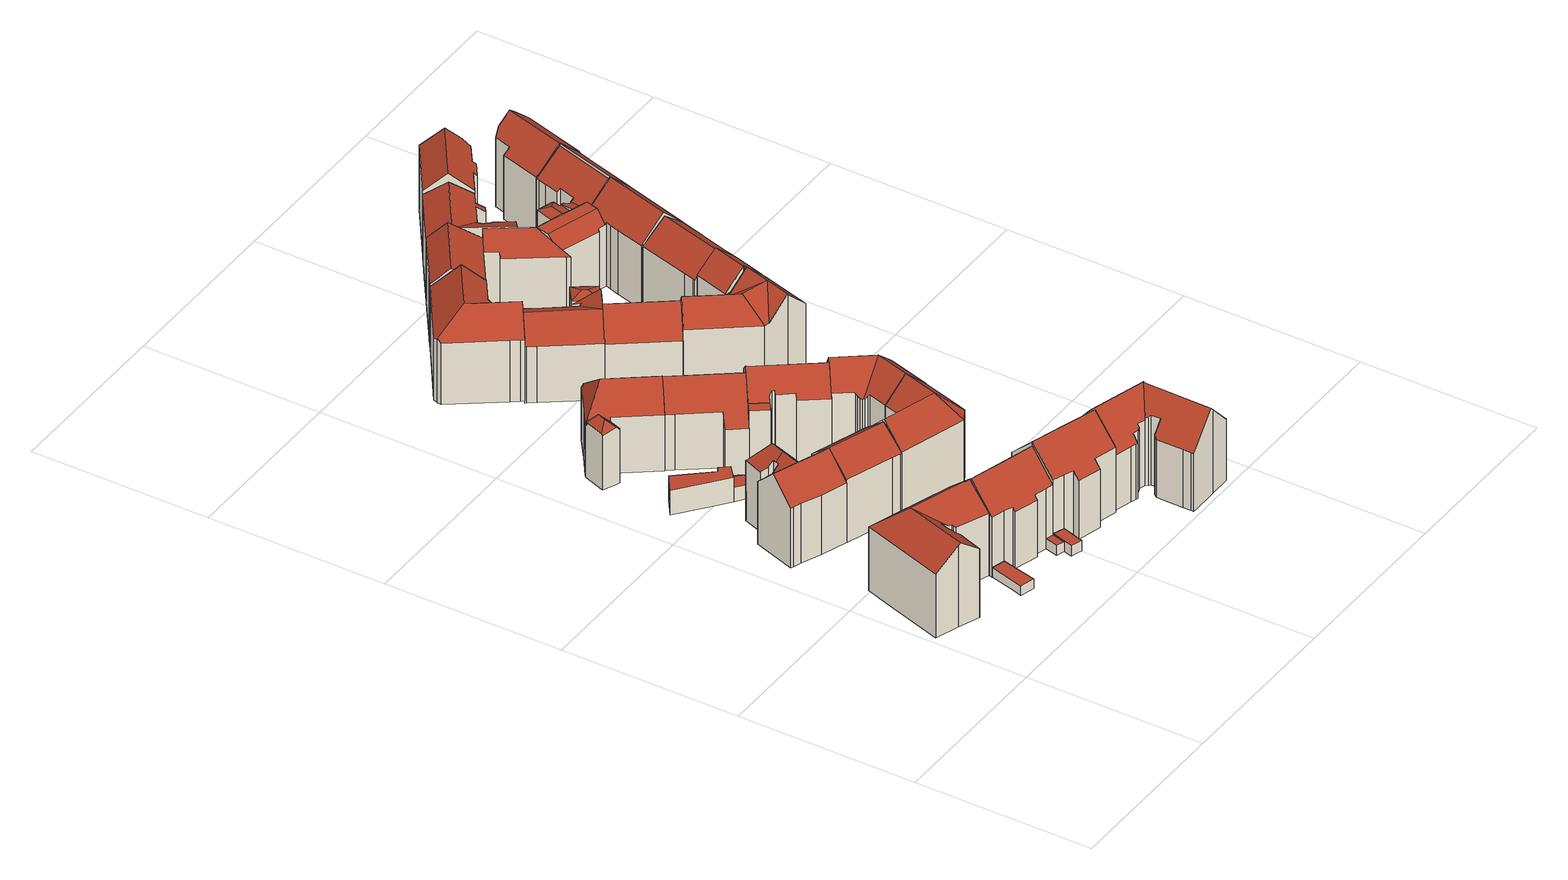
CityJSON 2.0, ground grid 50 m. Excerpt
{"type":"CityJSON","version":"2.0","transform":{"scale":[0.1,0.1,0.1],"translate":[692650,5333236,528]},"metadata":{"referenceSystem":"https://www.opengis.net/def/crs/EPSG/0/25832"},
"CityObjects":{
"building1":{"type":"Building","attributes":{"Gemeindeschluessel":"09162000","HoeheDach":"554.660","HoeheGrund":"529.941","Methode":"2000","NiedrigsteTraufeDesGebaeudes":"548.384","Geometrietyp2DReferenz":"3000","function":"31001_9998","roofType":"3100","measuredHeight":24.72,"storeysAboveGround":5},"geometry":[{"type":"MultiSurface","lod":"2","boundaries":[[[0,1,2,3]],[[4,5,6,7,8,9,10,11]],[[12,13,14,15]],[[1,0,16,17,18]],[[19,9,1,18,20]],[[21,22,23,24]],[[22,21,25,26]],[[27,28,13,12]],[[29,20,18,17]],[[7,6,30,31]],[[31,32,33,8,7]],[[29,15,14,19,20]],[[30,6,5,34]],[[31,30,34,35,36,23,22,26,37,27,12,15,29,17,16,0,3,32]],[[23,36,11,10,24]],[[33,2,1,9,8]],[[33,32,3,2]],[[19,14,13,28,38,25,21,24,10,9]],[[26,25,38,37]],[[34,5,4,35]],[[4,11,36,35]],[[37,38,28,27]]],"semantics":{"surfaces":[{"type":"WallSurface"},{"type":"RoofSurface"},{"type":"GroundSurface"}],"values":[0,1,0,0,1,0,0,0,0,0,0,0,0,2,0,1,0,1,0,0,0,0]}}]},
"building2":{"type":"Building","attributes":{"Gemeindeschluessel":"09162000","HoeheDach":"532.904","HoeheGrund":"530.140","Methode":"1000","NiedrigsteTraufeDesGebaeudes":"532.904","Geometrietyp2DReferenz":"3000","function":"51009_1610","roofType":"1000","measuredHeight":2.76},"geometry":[{"type":"MultiSurface","lod":"2","boundaries":[[[39,40,41,42]],[[43,44,41,40,45,46]],[[47,48,44,43,46,49]],[[48,47,49,50,39,42]],[[46,45,40,39,50,49]],[[42,41,44,48]]],"semantics":{"surfaces":[{"type":"WallSurface"},{"type":"RoofSurface"},{"type":"GroundSurface"}],"values":[0,1,0,2,0,0]}}]},
"building3":{"type":"Building","attributes":{"Gemeindeschluessel":"09162000","HoeheDach":"554.139","HoeheGrund":"529.846","Methode":"2000","NiedrigsteTraufeDesGebaeudes":"547.349","Geometrietyp2DReferenz":"3000","function":"31001_1000","roofType":"3100","measuredHeight":24.29,"storeysAboveGround":5},"geometry":[{"type":"MultiSurface","lod":"2","boundaries":[[[51,52,53,54,55,56,57]],[[55,54,58,59]],[[60,61,62,63,64]],[[65,66,67,68]],[[69,70,71,72]],[[71,70,73,58,74,75,76]],[[77,78,79,80]],[[59,58,73,64,63]],[[80,79,81,82,83,84,85]],[[86,87,52,51]],[[54,53,74,58]],[[78,88,89,81,79]],[[69,60,64,73,70]],[[61,68,67,62]],[[88,57,56,89]],[[65,90,83,82,66]],[[78,77,91,92,90,65,68,61,60,69,72,93,86,51,57,88]],[[86,93,76,75,87]],[[92,84,83,90]],[[77,80,85,91]],[[74,53,52,87,75]],[[56,55,59,63,62,67,66,82,81,89]],[[72,71,76,93]],[[91,85,84,92]]],"semantics":{"surfaces":[{"type":"WallSurface"},{"type":"RoofSurface"},{"type":"GroundSurface"}],"values":[0,1,0,0,0,1,0,1,1,0,1,0,0,0,0,0,2,0,0,0,1,1,0,0]}}]},
"building4":{"type":"Building","attributes":{"Gemeindeschluessel":"09162000","HoeheDach":"536.733","HoeheGrund":"529.410","Methode":"1000","NiedrigsteTraufeDesGebaeudes":"536.733","Geometrietyp2DReferenz":"3000","function":"31001_1000","roofType":"1000","measuredHeight":7.32,"storeysAboveGround":2},"geometry":[{"type":"MultiSurface","lod":"2","boundaries":[[[94,95,96,97,98,99]],[[100,101,102,103,104,105]],[[101,100,106,107,108,109,98,97,96,110,102]],[[111,112,99,98,109,108]],[[107,106,100,105,113,114,111,108]],[[114,113,105,104,103,115,95,94,99,112,111]],[[96,95,115,110]],[[110,115,103,102]]],"semantics":{"surfaces":[{"type":"WallSurface"},{"type":"GroundSurface"},{"type":"RoofSurface"}],"values":[0,0,1,0,0,2,0,0]}}]},
"building5":{"type":"Building","attributes":{"Gemeindeschluessel":"09162000","HoeheDach":"555.320","HoeheGrund":"529.897","Methode":"2000","NiedrigsteTraufeDesGebaeudes":"546.799","Geometrietyp2DReferenz":"3000","function":"31001_9998","roofType":"3100","measuredHeight":25.42,"storeysAboveGround":6},"geometry":[{"type":"MultiSurface","lod":"2","boundaries":[[[116,117,118,119]],[[120,121,119,118]],[[122,123,124,125]],[[121,126,127,124,123,128,129,130,131,132,116,119]],[[133,127,126,134]],[[117,116,132,135]],[[121,120,134,126]],[[125,124,127,133]],[[136,131,130,30]],[[122,125,133,134,120,118,117,135,136,30,31,32,137,138]],[[32,139,140,137]],[[135,132,131,136]],[[137,140,141,138]],[[122,138,141,123]],[[123,141,140,139,128]],[[32,31,129,128,139]],[[30,130,129,31]]],"semantics":{"surfaces":[{"type":"WallSurface"},{"type":"RoofSurface"},{"type":"GroundSurface"}],"values":[0,0,0,1,0,0,0,0,0,2,0,0,0,0,1,0,0]}}]},
"building6":{"type":"Building","attributes":{"Gemeindeschluessel":"09162000","HoeheDach":"533.130","HoeheGrund":"530.220","Methode":"3100","NiedrigsteTraufeDesGebaeudes":"533.130","Geometrietyp2DReferenz":"3000","function":"31001_2000","roofType":"1000","measuredHeight":2.91},"geometry":[{"type":"MultiSurface","lod":"2","boundaries":[[[142,143,144,145]],[[146,147,148,149]],[[142,147,146,150,143]],[[144,151,149,148,145]],[[150,146,149,151]],[[147,142,145,148]],[[143,150,151,144]]],"semantics":{"surfaces":[{"type":"WallSurface"},{"type":"RoofSurface"},{"type":"GroundSurface"}],"values":[0,0,1,2,0,0,0]}}]},
"building7":{"type":"Building","attributes":{"Gemeindeschluessel":"09162000","HoeheDach":"554.002","HoeheGrund":"529.690","Methode":"1000","NiedrigsteTraufeDesGebaeudes":"548.406","Geometrietyp2DReferenz":"3000","function":"31001_1000","roofType":"3100","measuredHeight":24.31,"storeysAboveGround":5},"geometry":[{"type":"MultiSurface","lod":"2","boundaries":[[[152,153,154,155]],[[156,154,153,157,158,159,160]],[[161,162,163,164]],[[165,158,157,166]],[[167,168,163,162,156,160,169,170]],[[166,157,153,152]],[[170,169,160,159,171,172,173,174]],[[171,159,158,165]],[[164,163,168,175]],[[162,161,176,155,154,156]],[[177,175,168,167,170,174]],[[155,176,161,164,175,177,174,173,172,171,165,166,152]]],"semantics":{"surfaces":[{"type":"WallSurface"},{"type":"RoofSurface"},{"type":"GroundSurface"}],"values":[0,1,0,0,1,0,0,0,0,0,0,2]}}]},
"building8":{"type":"Building","attributes":{"Gemeindeschluessel":"09162000","HoeheDach":"533.398","HoeheGrund":"530.310","Methode":"1000","NiedrigsteTraufeDesGebaeudes":"533.398","Geometrietyp2DReferenz":"3000","function":"31001_2000","roofType":"1000","measuredHeight":3.09},"geometry":[{"type":"MultiSurface","lod":"2","boundaries":[[[178,179,180,181,182,183,184]],[[179,178,185,186,187,180]],[[184,188,185,178]],[[182,189,190,183]],[[183,190,188,184]],[[187,191,189,182,181,180]],[[186,185,188,190,189,191,187]]],"semantics":{"surfaces":[{"type":"GroundSurface"},{"type":"WallSurface"},{"type":"RoofSurface"}],"values":[0,1,1,1,1,1,2]}}]},
"building9":{"type":"Building","attributes":{"Gemeindeschluessel":"09162000","HoeheDach":"533.651","HoeheGrund":"529.520","Methode":"1000","NiedrigsteTraufeDesGebaeudes":"533.651","Geometrietyp2DReferenz":"3000","function":"31001_2000","roofType":"1000","measuredHeight":4.13},"geometry":[{"type":"MultiSurface","lod":"2","boundaries":[[[192,193,194,195,196,197]],[[198,199,197,196,200,201]],[[202,203,204,205,198,201]],[[203,206,194,193,207,204]],[[206,203,202,201,200,196,195,194]],[[205,204,207,193,192,197,199,198]]],"semantics":{"surfaces":[{"type":"WallSurface"},{"type":"GroundSurface"},{"type":"RoofSurface"}],"values":[0,0,0,0,1,2]}}]},
"building10":{"type":"Building","attributes":{"Gemeindeschluessel":"09162000","HoeheDach":"533.553","HoeheGrund":"529.680","Methode":"1000","NiedrigsteTraufeDesGebaeudes":"533.553","Geometrietyp2DReferenz":"3000","function":"31001_2000","roofType":"1000","measuredHeight":3.87},"geometry":[{"type":"MultiSurface","lod":"2","boundaries":[[[208,209,210,211]],[[211,210,212,213]],[[214,215,216,217]],[[218,215,214,219,220,221]],[[217,208,211,213,222,220,219,214]],[[209,216,215,218,221,223,212,210]],[[212,223,221,220,222,213]],[[217,216,209,208]]],"semantics":{"surfaces":[{"type":"WallSurface"},{"type":"GroundSurface"},{"type":"RoofSurface"}],"values":[0,0,0,0,1,2,0,0]}}]},
"building11":{"type":"Building","attributes":{"Gemeindeschluessel":"09162000","HoeheDach":"535.786","HoeheGrund":"529.760","Methode":"1000","NiedrigsteTraufeDesGebaeudes":"535.786","Geometrietyp2DReferenz":"3000","function":"31001_2000","roofType":"1000","measuredHeight":6.03},"geometry":[{"type":"MultiSurface","lod":"2","boundaries":[[[224,225,226,227]],[[228,227,226,229,230,231,232]],[[233,234,232,231]],[[234,235,228,232]],[[234,233,236,237,225,224,235]],[[235,224,227,228]],[[236,233,231,230]],[[225,237,229,226]],[[237,236,230,229]]],"semantics":{"surfaces":[{"type":"WallSurface"},{"type":"GroundSurface"},{"type":"RoofSurface"}],"values":[0,1,0,0,2,0,0,0,0]}}]},
"building12":{"type":"Building","attributes":{"Gemeindeschluessel":"09162000","HoeheDach":"552.070","HoeheGrund":"528.950","Methode":"2000","NiedrigsteTraufeDesGebaeudes":"544.455","Geometrietyp2DReferenz":"3000","function":"31001_9998","roofType":"3200","measuredHeight":23.12,"storeysAboveGround":4},"geometry":[{"type":"MultiSurface","lod":"2","boundaries":[[[238,239,240,241,242,243]],[[244,245,242,241]],[[246,247,248,249]],[[250,243,242,245,251,252,253]],[[254,255,256,257]],[[258,246,249,259,260,261,262,263,264,265,266,267,268,269,244,241,240,239]],[[263,262,261,270,271,272,273,264]],[[254,257,274,248,247,275,250,253,276]],[[276,277,255,254]],[[272,278,279,273]],[[246,258,239,238,275,247]],[[249,248,274,259]],[[261,260,259,274,257,256,270]],[[268,252,251,269]],[[275,238,243,250]],[[269,251,245,244]],[[278,255,277,279]],[[273,279,277,276,253,252,268,267,266,265,264]],[[272,271,270,256,255,278]]],"semantics":{"surfaces":[{"type":"WallSurface"},{"type":"RoofSurface"},{"type":"GroundSurface"}],"values":[0,0,0,1,0,2,0,1,0,1,0,0,0,0,1,0,1,0,1]}}]},
"building13":{"type":"Building","attributes":{"Gemeindeschluessel":"09162000","HoeheDach":"556.498","HoeheGrund":"530.010","Methode":"2000","NiedrigsteTraufeDesGebaeudes":"547.301","Geometrietyp2DReferenz":"3000","function":"31001_1000","roofType":"3100","measuredHeight":26.49,"storeysAboveGround":6},"geometry":[{"type":"MultiSurface","lod":"2","boundaries":[[[280,281,282,283,284,285,286,287]],[[288,289,290,291]],[[292,293,294,288,291,295,296,297,298,299,300,301,302,303,304,305,306]],[[307,308,297,296,295,309]],[[310,287,286,303,302]],[[291,290,309,295]],[[303,286,285,304]],[[284,283,306,305,304,285]],[[298,311,312,299]],[[297,308,311,298]],[[299,312,313,300]],[[301,314,310,302]],[[292,282,281,293]],[[289,288,294,293,281,280]],[[313,312,311,308,307,309,290,289,280,287,310,314]],[[300,313,314,301]],[[292,306,283,282]]],"semantics":{"surfaces":[{"type":"RoofSurface"},{"type":"WallSurface"},{"type":"GroundSurface"}],"values":[0,1,2,1,1,1,1,1,1,1,1,1,1,1,0,1,1]}}]},
"building14":{"type":"Building","attributes":{"Gemeindeschluessel":"09162000","HoeheDach":"552.010","HoeheGrund":"529.140","Methode":"2000","NiedrigsteTraufeDesGebaeudes":"542.703","Geometrietyp2DReferenz":"3000","function":"31001_1000","roofType":"3100","measuredHeight":22.87,"storeysAboveGround":4},"geometry":[{"type":"MultiSurface","lod":"2","boundaries":[[[315,316,317,318,319,320]],[[321,322,323,324]],[[325,326,315,320]],[[327,328,329,330,331,332]],[[333,317,316,315,326,334,335,336,328,327]],[[337,338,339,340,336,335]],[[324,323,340,339]],[[341,333,327,332]],[[318,317,333,341]],[[336,340,323,322,329,328]],[[339,338,337,342,325,320,319,318,341,332,331,330,321,324]],[[330,329,322,321]],[[325,342,337,335,334,326]]],"semantics":{"surfaces":[{"type":"WallSurface"},{"type":"RoofSurface"},{"type":"GroundSurface"}],"values":[0,0,0,0,1,0,0,0,0,1,2,0,0]}}]},
"building15":{"type":"Building","attributes":{"Gemeindeschluessel":"09162000","HoeheDach":"554.929","HoeheGrund":"529.730","Methode":"1000","NiedrigsteTraufeDesGebaeudes":"548.116","Geometrietyp2DReferenz":"3000","function":"31001_1000","roofType":"3100","measuredHeight":25.2,"storeysAboveGround":5},"geometry":[{"type":"MultiSurface","lod":"2","boundaries":[[[343,344,345,155,346,161]],[[347,348,349,350]],[[345,351,352,152,353,155]],[[354,355,356,357,358,359]],[[360,361,355,354,362,363,364,365,352,351,345,344]],[[366,367,368,365,364,363]],[[349,348,361]],[[369,370,371,372,373,374]],[[361,375,376,356,355]],[[348,374,373,372,376,375,361]],[[362,354,359,377,366,363]],[[152,352,365,368]],[[369,374,348,347]],[[378,350,349,379,343,161]],[[379,349,361,360,344,343]],[[370,369,347,350,378,161,346,155,353,152,368,367,366,377,359,358,357,380,371]],[[376,372,371,380,357,356]]],"semantics":{"surfaces":[{"type":"WallSurface"},{"type":"RoofSurface"},{"type":"GroundSurface"}],"values":[0,0,0,0,1,0,1,0,1,1,0,0,0,0,1,2,0]}}]},
"building16":{"type":"Building","attributes":{"Gemeindeschluessel":"09162000","HoeheDach":"554.030","HoeheGrund":"529.520","Methode":"2000","NiedrigsteTraufeDesGebaeudes":"548.030","Geometrietyp2DReferenz":"3000","function":"31001_9998","roofType":"3100","measuredHeight":24.51,"storeysAboveGround":5},"geometry":[{"type":"MultiSurface","lod":"2","boundaries":[[[381,382,383,384]],[[385,386,387,388]],[[389,390,391,392,393,394,395]],[[381,396,397,398,399,382]],[[389,395,400,401]],[[393,392,387,386,402,403,404,383,382,399,405,406,407]],[[408,409,398,397]],[[394,393,407,410]],[[388,387,392,391]],[[395,394,410,400]],[[399,398,409,411,405]],[[396,381,384,412,413,414,385,388,391,390,389,401,415,416,417,418,408,397]],[[406,405,411,418,417,416]],[[418,411,409,408]],[[413,403,402,414]],[[412,404,403,413]],[[384,383,404,412]],[[400,410,407,406,416,415,401]],[[414,402,386,385]]],"semantics":{"surfaces":[{"type":"WallSurface"},{"type":"RoofSurface"},{"type":"GroundSurface"}],"values":[0,0,0,0,0,1,0,0,0,1,1,2,0,0,0,0,0,0,0]}}]},
"building17":{"type":"Building","attributes":{"Gemeindeschluessel":"09162000","HoeheDach":"554.930","HoeheGrund":"529.690","Methode":"2000","NiedrigsteTraufeDesGebaeudes":"547.361","Geometrietyp2DReferenz":"3000","function":"31001_9998","roofType":"3100","measuredHeight":25.24,"storeysAboveGround":5},"geometry":[{"type":"MultiSurface","lod":"2","boundaries":[[[419,420,421,422]],[[423,424,425,426,427,428,429,430,431,432]],[[432,431,433,434,435,436]],[[434,433,437,438]],[[439,423,432,436]],[[440,441,442,443,420,419]],[[430,437,433,431]],[[425,424,423,439,444,445]],[[446,426,425,445]],[[447,427,426,446]],[[357,356,442,441]],[[380,371,448,376,356,357]],[[438,437,448,371]],[[448,437,430,376]],[[376,430,429,428,421,420,443,442,356]],[[371,380,357,441,440,419,422,449,447,446,445,444,439,436,435,434,438]],[[449,422,421,428,427,447]]],"semantics":{"surfaces":[{"type":"WallSurface"},{"type":"RoofSurface"},{"type":"GroundSurface"}],"values":[0,1,0,0,0,0,1,0,0,0,0,0,0,1,1,2,0]}}]},
"building18":{"type":"Building","attributes":{"Gemeindeschluessel":"09162000","HoeheDach":"553.994","HoeheGrund":"529.410","Methode":"1000","NiedrigsteTraufeDesGebaeudes":"547.695","Geometrietyp2DReferenz":"3000","function":"31001_9998","roofType":"3100","measuredHeight":24.58,"storeysAboveGround":5},"geometry":[{"type":"MultiSurface","lod":"2","boundaries":[[[450,451,452,453,454,455]],[[456,457,458,459,460,461,462,463,464,465]],[[466,467,468,469]],[[470,471,472,473,474,475]],[[469,468,453,452]],[[463,476,475,474,477,478,479,464]],[[480,481,482,483]],[[483,482,484,485]],[[486,479,478,487]],[[488,489,485,484,461,460]],[[490,491,467,466]],[[492,481,480,493,450,455]],[[462,461,484,482,481,492,455,463]],[[471,470,491,490]],[[494,495,457,456,465,496]],[[488,460,459,497]],[[490,466,469,452,451,450,493,480,483,485,489,488,497,498,495,494,496,499,486,487,500,473,472,471]],[[498,458,457,495]],[[478,477,474,473,500,487]],[[465,464,479,486,499,496]],[[497,459,458,498]],[[455,454,453,468,467,491,470,475,476,463]]],"semantics":{"surfaces":[{"type":"WallSurface"},{"type":"RoofSurface"},{"type":"GroundSurface"}],"values":[0,1,0,0,0,1,0,0,0,0,0,0,1,0,0,0,2,0,0,0,0,1]}}]},
"building19":{"type":"Building","attributes":{"Gemeindeschluessel":"09162000","HoeheDach":"555.861","HoeheGrund":"530.140","Methode":"2000","NiedrigsteTraufeDesGebaeudes":"546.440","Geometrietyp2DReferenz":"3000","function":"31001_9998","roofType":"3100","measuredHeight":25.72,"storeysAboveGround":5},"geometry":[{"type":"MultiSurface","lod":"2","boundaries":[[[501,502,503,504,505]],[[506,507,508,509,510,511,512,513,514]],[[515,516,517,518]],[[519,507,506,520]],[[521,522,505,504]],[[523,509,508,524]],[[525,526,527,528]],[[529,530,516,515]],[[531,532,533,534,528,527]],[[535,536,537,538]],[[516,530,502,501,505,522,539,540,541,542,512,543,544,545,546,517]],[[547,548,520,506,514,549,550,551]],[[511,510,543,512]],[[533,532,536,535]],[[552,540,539,553]],[[538,537,554,541,555]],[[524,508,507,519]],[[556,557,526,525]],[[503,502,530,529]],[[543,510,558,559,544]],[[517,546,545,560,561,518]],[[562,558,510,563]],[[563,510,509,523]],[[564,559,558,562]],[[553,539,522,521]],[[523,524,519,520,548,547,551,565,556,525,528,534,533,535,538,555,552,553,521,504,503,529,515,518,561,560,566,564,562,563]],[[554,513,512,542,541]],[[545,544,559,564,566,560]],[[551,550,567,565]],[[555,541,540,552]],[[565,567,557,556]],[[549,514,513,554,537,536,532,531,527,526,557,567,550]]],"semantics":{"surfaces":[{"type":"WallSurface"},{"type":"RoofSurface"},{"type":"GroundSurface"}],"values":[0,1,0,0,0,0,0,0,0,0,1,0,0,0,0,0,0,0,0,1,0,0,0,0,0,2,0,0,0,0,0,1]}}]},
"building20":{"type":"Building","attributes":{"Gemeindeschluessel":"09162000","HoeheDach":"549.894","HoeheGrund":"528.830","Methode":"2000","NiedrigsteTraufeDesGebaeudes":"545.537","Geometrietyp2DReferenz":"3000","function":"31001_1000","roofType":"3100","measuredHeight":21.06,"storeysAboveGround":4},"geometry":[{"type":"MultiSurface","lod":"2","boundaries":[[[568,569,570,571,572,573]],[[574,568,573,575,576,577]],[[578,579,580,581,582,583]],[[584,585,586,587]],[[588,589,590]],[[586,585,591,592]],[[593,594,595,596]],[[571,597,588,590,579,578,572]],[[570,598,599,587,586,592,600,597,571]],[[601,602,583,582]],[[603,604,605,606]],[[588,597,600]],[[606,605,607,608]],[[587,599,598,570,569,568,574,577,603,606,608,609,610,593,596,611,601,582,581,580,612,613,614,615,584]],[[580,579,590,612]],[[588,600,592,591,616,617,589]],[[577,576,604,603]],[[610,618,594,593]],[[591,585,619,620,616]],[[616,620,617]],[[604,576,575,573,572,621,622,607,605]],[[623,602,601,611,596,595]],[[614,620,619,615]],[[590,589,617,620,614,613,612]],[[621,572,578,583,602,623,595,594,618,622]],[[615,619,585,584]],[[607,622,618,610,609,608]]],"semantics":{"surfaces":[{"type":"WallSurface"},{"type":"RoofSurface"},{"type":"GroundSurface"}],"values":[0,0,0,0,0,1,0,1,0,0,0,0,0,2,0,1,0,0,1,1,1,0,0,0,1,0,0]}}]},
"building21":{"type":"Building","attributes":{"Gemeindeschluessel":"09162000","HoeheDach":"551.941","HoeheGrund":"529.400","Methode":"2000","NiedrigsteTraufeDesGebaeudes":"545.111","Geometrietyp2DReferenz":"3000","function":"31001_1000","roofType":"3100","measuredHeight":22.54,"storeysAboveGround":4},"geometry":[{"type":"MultiSurface","lod":"2","boundaries":[[[624,625,626,627,628,629]],[[630,631,632,633]],[[633,632,627,626]],[[629,628,634,635]],[[624,629,635,636]],[[637,638,639,640]],[[641,642,631,630]],[[626,625,624,636,643,644,637,640,645,641,630,633]],[[628,627,632,631,642,646,639,638,647,634]],[[644,647,638,637]],[[640,639,646,645]],[[645,646,642,641]],[[635,634,647,644,643,636]]],"semantics":{"surfaces":[{"type":"WallSurface"},{"type":"RoofSurface"},{"type":"GroundSurface"}],"values":[0,0,0,1,0,0,0,2,1,0,0,0,0]}}]},
"building22":{"type":"Building","attributes":{"Gemeindeschluessel":"09162000","HoeheDach":"533.349","HoeheGrund":"529.390","Methode":"1000","NiedrigsteTraufeDesGebaeudes":"532.319","Geometrietyp2DReferenz":"3000","function":"31001_2000","roofType":"2100","measuredHeight":3.96},"geometry":[{"type":"MultiSurface","lod":"2","boundaries":[[[648,649,650,651,652,653,654,655]],[[656,657,655,654,653,658]],[[648,655,657,659,660,649]],[[661,658,653,652,651,662]],[[650,649,660,663,662,651]],[[663,660,659,657,656,658,661,662]]],"semantics":{"surfaces":[{"type":"GroundSurface"},{"type":"WallSurface"},{"type":"RoofSurface"}],"values":[0,1,1,1,1,2]}}]},
"building23":{"type":"Building","attributes":{"Gemeindeschluessel":"09162000","HoeheDach":"554.370","HoeheGrund":"529.410","Methode":"2000","NiedrigsteTraufeDesGebaeudes":"548.540","Geometrietyp2DReferenz":"3000","function":"31001_1000","roofType":"3100","measuredHeight":24.96,"storeysAboveGround":5},"geometry":[{"type":"MultiSurface","lod":"2","boundaries":[[[664,665,666]],[[667,668,669,670]],[[671,672,673,664,666,674,675]],[[675,674,676,624]],[[677,678,672,671,675,624,679,626,680,681,682,683,684,685]],[[626,669,668,680]],[[682,686,687,683]],[[688,689,690,685,684,683,687]],[[673,691,692,690,689,693,665,664]],[[694,695,688,687,686,696]],[[678,691,673,672]],[[674,667,670,676]],[[697,665,694,696,668,667]],[[695,693,689,688]],[[694,693,695]],[[678,677,685,690,692,691]],[[666,665,697,667,674]],[[676,670,669,626,679,624]],[[668,696,686,682,681,680]],[[665,693,694]]],"semantics":{"surfaces":[{"type":"RoofSurface"},{"type":"WallSurface"},{"type":"GroundSurface"}],"values":[0,0,1,1,2,1,1,1,0,0,1,0,0,1,1,1,0,1,1,0]}}]},
"building24":{"type":"Building","attributes":{"Gemeindeschluessel":"09162000","HoeheDach":"552.850","HoeheGrund":"529.450","Methode":"2000","NiedrigsteTraufeDesGebaeudes":"547.167","Geometrietyp2DReferenz":"3000","function":"31001_9998","roofType":"3100","measuredHeight":23.4,"storeysAboveGround":5},"geometry":[{"type":"MultiSurface","lod":"2","boundaries":[[[698,699,700]],[[701,702,703,704,705,706,707,708,709,710,711,712,713,714,715,716,717,718,719]],[[712,720,721,713]],[[714,722,723,715]],[[703,724,725,704]],[[709,726,727,710]],[[718,728,729,719]],[[730,731,723,722,721,720]],[[713,721,722,714]],[[707,732,733,708]],[[727,726,733,732,698,700,731,730]],[[734,725,724,735,736,729,728,699,698]],[[708,733,726,709]],[[700,699,728,718,717,716,715,723,731]],[[719,729,736,701]],[[706,705,734,698,732,707]],[[702,735,724,703]],[[701,736,735,702]],[[704,725,734,705]],[[711,710,727,730,720,712]]],"semantics":{"surfaces":[{"type":"WallSurface"},{"type":"GroundSurface"},{"type":"RoofSurface"}],"values":[0,1,0,0,0,0,0,2,0,0,2,2,0,0,0,0,0,0,0,0]}}]},
"building25":{"type":"Building","attributes":{"Gemeindeschluessel":"09162000","HoeheDach":"531.470","HoeheGrund":"529.580","Methode":"1000","NiedrigsteTraufeDesGebaeudes":"531.470","Geometrietyp2DReferenz":"3000","function":"31001_2000","roofType":"1000","measuredHeight":1.89},"geometry":[{"type":"MultiSurface","lod":"2","boundaries":[[[737,738,739,740]],[[741,742,743,744]],[[741,745,738,737,742]],[[742,737,740,743]],[[743,740,739,746,744]],[[738,745,746,739]],[[745,741,744,746]]],"semantics":{"surfaces":[{"type":"WallSurface"},{"type":"RoofSurface"},{"type":"GroundSurface"}],"values":[0,0,1,0,2,0,0]}}]},
"building26":{"type":"Building","attributes":{"Gemeindeschluessel":"09162000","HoeheDach":"554.000","HoeheGrund":"529.350","Methode":"2000","NiedrigsteTraufeDesGebaeudes":"548.713","Geometrietyp2DReferenz":"3000","function":"31001_1000","roofType":"3100","measuredHeight":24.65,"storeysAboveGround":4},"geometry":[{"type":"MultiSurface","lod":"2","boundaries":[[[747,748,749,750,751,752]],[[753,750,749,754]],[[755,756,748,747]],[[748,756,757,758,754,749]],[[684,685,755,747,752,683]],[[757,756,755,685]],[[685,684,683,759,753,754,758,757]],[[759,751,750,753]],[[683,752,751,759]]],"semantics":{"surfaces":[{"type":"RoofSurface"},{"type":"WallSurface"},{"type":"GroundSurface"}],"values":[0,1,0,1,1,1,2,1,1]}}]},
"building27":{"type":"Building","attributes":{"Gemeindeschluessel":"09162000","HoeheDach":"551.250","HoeheGrund":"529.620","Methode":"2000","NiedrigsteTraufeDesGebaeudes":"546.215","Geometrietyp2DReferenz":"3000","function":"31001_9998","roofType":"3100","measuredHeight":21.63,"storeysAboveGround":5},"geometry":[{"type":"MultiSurface","lod":"2","boundaries":[[[760,761,762,763,764,765,766,767,768,769,770,771,772,773,774,775,776,777,778,779,780,781,782,783,784,785,786,787]],[[788,789,790,791,792,793,794,795]],[[773,796,797,774]],[[784,792,791,785]],[[771,798,799,772]],[[768,800,801,769]],[[774,797,802,775]],[[765,803,804,766]],[[775,802,805,776]],[[780,779,778,777,806,807,808,788,795,781]],[[783,793,792,784]],[[769,801,809,770]],[[810,811,764,763,762,812]],[[795,794,793,783,782,781]],[[760,813,814,761]],[[768,767,766,804,815,800]],[[772,799,796,773]],[[807,806,805,802,797,796,799,798,809,801,800,815,808]],[[776,805,806,777]],[[787,816,813,760]],[[764,811,803,765]],[[770,809,798,771]],[[790,816,787,786,785,791]],[[761,814,812,762]],[[808,815,804,803,811,810,812,814,813,816,790,789,788]]],"semantics":{"surfaces":[{"type":"GroundSurface"},{"type":"RoofSurface"},{"type":"WallSurface"}],"values":[0,1,2,2,2,2,2,2,2,2,2,2,2,2,2,2,2,1,2,2,2,2,2,2,1]}}]},
"building28":{"type":"Building","attributes":{"Gemeindeschluessel":"09162000","HoeheDach":"553.290","HoeheGrund":"529.243","Methode":"2000","NiedrigsteTraufeDesGebaeudes":"547.656","Geometrietyp2DReferenz":"3000","function":"31001_1000","roofType":"3100","measuredHeight":24.05,"storeysAboveGround":5},"geometry":[{"type":"MultiSurface","lod":"2","boundaries":[[[817,818,819,820,821]],[[818,822,823,824,825,819]],[[826,822,818,817]],[[827,828,829,830]],[[830,831,832,826,817,821,833,834,835,836,827]],[[836,837,828,827]],[[831,824,823,832]],[[838,839,820,819,825,829,828,837,840]],[[832,823,822,826]],[[830,829,825,824,831]],[[834,838,840,835]],[[835,840,837,836]],[[833,839,838,834]],[[821,820,839,833]]],"semantics":{"surfaces":[{"type":"WallSurface"},{"type":"RoofSurface"},{"type":"GroundSurface"}],"values":[0,1,0,0,2,0,0,1,0,0,0,0,0,0]}}]},
"building29":{"type":"Building","attributes":{"Gemeindeschluessel":"09162000","HoeheDach":"532.502","HoeheGrund":"529.320","Methode":"1000","NiedrigsteTraufeDesGebaeudes":"532.502","Geometrietyp2DReferenz":"3000","function":"31001_2000","roofType":"1000","measuredHeight":3.18},"geometry":[{"type":"MultiSurface","lod":"2","boundaries":[[[841,842,843,844,845,846]],[[847,842,841,848]],[[848,841,846,849]],[[849,850,851,852,847,848]],[[850,845,844,851]],[[849,846,845,850]],[[851,844,843,852]],[[852,843,842,847]]],"semantics":{"surfaces":[{"type":"RoofSurface"},{"type":"WallSurface"},{"type":"GroundSurface"}],"values":[0,1,1,2,1,1,1,1]}}]},
"building30":{"type":"Building","attributes":{"Gemeindeschluessel":"09162000","HoeheDach":"554.630","HoeheGrund":"529.094","Methode":"2000","NiedrigsteTraufeDesGebaeudes":"546.897","Geometrietyp2DReferenz":"3000","function":"31001_9998","roofType":"3100","measuredHeight":25.54,"storeysAboveGround":5},"geometry":[{"type":"MultiSurface","lod":"2","boundaries":[[[853,854,855]],[[856,857,858,859,860,861]],[[862,863,864,865]],[[866,867,863,862]],[[868,869,870,871,872,866,862,865,873,874,857,856,875,876,877,878]],[[875,856,861,879,880]],[[868,881,882,869]],[[874,883,858,857]],[[868,878,824,884,881]],[[855,854,885,886,887,882,881,884,879,861,860]],[[863,867,853,855,888,889,864]],[[870,887,886,871]],[[890,880,879,884,824]],[[873,865,864,889,891]],[[871,886,885,872]],[[888,859,858,883,891,889]],[[855,860,859,888]],[[873,891,883,874]],[[890,824,878,877,876]],[[866,872,885,854,853,867]],[[875,880,890,876]],[[869,882,887,870]]],"semantics":{"surfaces":[{"type":"WallSurface"},{"type":"GroundSurface"},{"type":"RoofSurface"}],"values":[0,0,0,0,1,0,0,0,0,2,2,0,2,0,0,2,0,0,0,0,0,0]}}]},
"building31":{"type":"Building","attributes":{"Gemeindeschluessel":"09162000","HoeheDach":"531.368","HoeheGrund":"529.110","Methode":"3100","NiedrigsteTraufeDesGebaeudes":"531.368","Geometrietyp2DReferenz":"3000","function":"31001_2000","roofType":"1000","measuredHeight":2.26},"geometry":[{"type":"MultiSurface","lod":"2","boundaries":[[[892,893,894,895]],[[893,892,896,897]],[[895,894,898,899]],[[892,895,899,896]],[[899,898,897,896]],[[894,893,897,898]]],"semantics":{"surfaces":[{"type":"RoofSurface"},{"type":"WallSurface"},{"type":"GroundSurface"}],"values":[0,1,1,1,2,1]}}]},
"building32":{"type":"Building","attributes":{"Gemeindeschluessel":"09162000","HoeheDach":"553.621","HoeheGrund":"529.480","Methode":"2000","NiedrigsteTraufeDesGebaeudes":"547.711","Geometrietyp2DReferenz":"3000","function":"31001_9998","roofType":"3100","measuredHeight":24.14,"storeysAboveGround":5},"geometry":[{"type":"MultiSurface","lod":"2","boundaries":[[[900,901,902,903,904]],[[905,906,907,908,909,910]],[[907,903,902,901,911,912,913,914,915,916,908]],[[917,915,914,918]],[[915,917,919,920,921,916]],[[904,903,907,906]],[[922,911,901,900]],[[923,924,922,900,904,906,905,910,920,919,917,918]],[[918,914,913,923]],[[912,911,922,924,923,913]],[[910,909,921,920]],[[908,916,921,909]]],"semantics":{"surfaces":[{"type":"WallSurface"},{"type":"RoofSurface"},{"type":"GroundSurface"}],"values":[0,0,1,0,0,0,0,2,0,0,0,1]}}]},
"building33":{"type":"Building","attributes":{"Gemeindeschluessel":"09162000","HoeheDach":"554.520","HoeheGrund":"528.900","Methode":"2000","NiedrigsteTraufeDesGebaeudes":"547.051","Geometrietyp2DReferenz":"3000","function":"31001_9998","roofType":"2100","measuredHeight":25.62,"storeysAboveGround":5},"geometry":[{"type":"MultiSurface","lod":"2","boundaries":[[[925,926,927,928,929,930]],[[925,930,931,932]],[[933,934,927,926]],[[935,936,937,938]],[[939,940,880,941,942,943]],[[944,945,946,947,948]],[[880,949,931,930,929,941]],[[950,951,952,953]],[[954,944,948,955]],[[956,957,958,959,960,961]],[[962,955,948,947]],[[938,937,963,964]],[[965,964,963,966,967]],[[968,969,951,950]],[[956,961,970,971]],[[972,959,958,973,974,975,976]],[[960,959,972,977]],[[942,941,929,928]],[[971,970,969,968]],[[946,966,963,937,936,947]],[[978,973,958,957]],[[943,942,928,927,934,952,951,969,970,961,960,977]],[[979,965,967,980,975,974]],[[981,980,967,966,946,945]],[[939,954,955,962,935,938,964,965,979,978,957,956,971,968,950,953,933,926,925,932,982,940]],[[962,947,936,935]],[[932,931,949,982]],[[981,976,975,980]],[[953,952,934,933]],[[979,974,973,978]],[[954,939,943,977,972,976,981,945,944]],[[982,949,880,940]]],"semantics":{"surfaces":[{"type":"WallSurface"},{"type":"RoofSurface"},{"type":"GroundSurface"}],"values":[0,0,0,0,0,1,1,0,0,0,0,0,0,0,0,1,0,0,0,1,0,1,0,1,2,0,0,0,0,0,0,0]}}]},
"building34":{"type":"Building","attributes":{"Gemeindeschluessel":"09162000","HoeheDach":"554.246","HoeheGrund":"528.750","Methode":"2000","NiedrigsteTraufeDesGebaeudes":"547.697","Geometrietyp2DReferenz":"3000","function":"31001_9998","roofType":"3100","measuredHeight":25.5,"storeysAboveGround":5},"geometry":[{"type":"MultiSurface","lod":"2","boundaries":[[[983,984,985,986,987,988]],[[989,990,991,992,993]],[[994,995,996,997]],[[998,999,995,994]],[[985,984,999,998]],[[1000,990,989,1001]],[[1002,991,990,1000]],[[1001,1003,1004,1005,987,986,985,998,994,997,1006,1002,1000]],[[1004,1003,1001,989,993,1007,1008,1005]],[[1005,1008,988,987]],[[1007,993,992,996,995,999,984,983,988,1008]],[[992,991,1002,1006,997,996]]],"semantics":{"surfaces":[{"type":"WallSurface"},{"type":"RoofSurface"},{"type":"GroundSurface"}],"values":[0,1,0,0,0,0,0,2,0,0,1,0]}}]}
},
"vertices":[
[83,498,19],[83,498,208],[156,475,208],[156,475,19],[192,326,211],[195,320,207],[288,286,204],[301,330,244],[308,354,267],[135,411,267],[182,333,215],[189,330,214],[165,290,19],[165,290,217],[134,216,223],[134,216,19],[64,439,19],[8,261,19],[8,261,208],[80,235,267],[73,238,261],[153,319,232],[153,319,19],[160,341,19],[160,341,232],[158,309,226],[158,309,19],[163,296,19],[163,296,219],[73,238,19],[288,286,19],[301,330,19],[327,419,19],[327,419,208],[195,320,19],[192,326,19],[189,330,19],[155,299,19],[155,299,226],
[285,275,21],[285,275,49],[322,265,49],[322,265,21],[260,177,49],[299,166,49],[266,202,49],[259,178,49],[260,177,21],[299,166,21],[259,178,21],[266,202,21],
[257,867,18],[257,867,194],[256,866,195],[230,787,194],[230,786,194],[230,785,195],[230,785,18],[183,804,250],[165,750,250],[161,802,18],[133,812,18],[133,812,203],[141,810,203],[161,802,227],[102,824,18],[102,824,203],[109,821,203],[109,821,18],[167,821,18],[167,821,227],[156,826,213],[156,826,18],[164,812,227],[197,843,250],[166,897,198],[147,845,196],[148,671,18],[221,647,18],[221,647,195],[148,671,193],[242,709,261],[83,768,261],[62,705,195],[69,702,195],[92,694,195],[167,898,18],[167,898,197],[265,773,18],[265,773,194],[62,705,18],[92,694,18],[69,702,18],[147,845,18],
[144,1097,87],[219,1011,87],[219,1011,14],[144,1097,14],[141,1100,14],[141,1100,87],[218,965,14],[226,972,14],[253,995,14],[253,995,87],[226,972,87],[218,965,87],[218,966,14],[171,1003,14],[93,1065,14],[140,1100,14],[232,1019,14],[93,1065,87],[140,1100,87],[218,966,87],[171,1003,87],[232,1019,87],
[348,257,198],[348,257,19],[345,248,19],[345,248,188],[413,228,19],[413,228,188],[494,293,19],[494,293,273],[473,222,199],[473,222,19],[416,238,198],[451,228,198],[306,347,273],[301,330,255],[288,286,209],[285,275,198],[322,265,198],[451,228,19],[416,238,19],[322,265,19],[285,275,19],[360,410,19],[515,365,19],[327,419,198],[360,410,198],[515,365,198],
[440,190,51],[450,228,51],[450,228,22],[440,190,22],[473,221,51],[462,183,51],[462,183,22],[473,221,22],[473,222,51],[473,222,22],
[419,720,17],[419,720,205],[401,658,259],[401,658,17],[401,656,260],[416,721,205],[395,728,205],[265,773,204],[243,710,260],[382,592,17],[382,592,204],[379,593,204],[379,593,17],[395,728,17],[416,721,17],[222,646,204],[356,601,204],[229,670,225],[221,647,204],[265,773,17],[243,710,17],[229,670,17],[221,647,17],[356,601,17],[401,656,17],[222,646,17],
[486,149,23],[472,153,23],[455,158,23],[455,159,23],[462,183,23],[473,221,23],[505,210,23],[486,149,54],[472,153,54],[455,158,54],[505,210,54],[462,183,54],[473,221,54],[455,159,54],
[285,961,57],[287,959,57],[287,959,15],[285,961,15],[253,995,15],[253,995,57],[218,965,57],[221,968,57],[221,968,15],[218,965,15],[238,949,15],[255,936,15],[255,936,57],[238,949,57],[264,942,15],[264,942,57],
[307,895,17],[307,895,56],[255,936,56],[255,936,17],[287,959,56],[287,959,17],[342,913,17],[342,913,56],[313,890,56],[313,890,17],[326,933,56],[326,933,17],[299,968,17],[299,968,56],[290,961,17],[290,961,56],
[291,848,78],[307,895,78],[307,895,18],[291,848,18],[317,827,18],[313,890,18],[377,839,18],[343,799,18],[315,822,18],[343,799,78],[315,822,78],[317,827,78],[377,839,78],[313,890,78],
[353,1258,177],[353,1258,10],[244,1405,10],[240,1410,10],[240,1410,166],[244,1405,177],[184,1367,10],[184,1367,168],[241,1175,10],[241,1175,177],[163,1280,177],[163,1280,10],[208,1336,241],[126,1327,166],[120,1322,166],[119,1321,167],[135,1296,165],[135,1296,196],[153,1271,172],[153,1271,165],[297,1216,10],[153,1272,10],[153,1271,10],[142,1240,10],[141,1240,10],[134,1243,10],[96,1259,10],[97,1262,10],[118,1319,10],[119,1321,10],[120,1322,10],[126,1327,10],[142,1240,172],[141,1240,172],[134,1243,179],[96,1259,172],[153,1272,165],[297,1216,241],[118,1319,165],[118,1319,175],[126,1272,196],[97,1262,175],
[683,235,285],[684,236,284],[688,253,268],[704,309,212],[674,318,212],[515,365,213],[494,293,284],[494,293,285],[665,170,20],[665,170,220],[663,164,214],[663,164,20],[688,253,20],[684,236,20],[683,235,20],[598,182,20],[598,181,20],[592,163,20],[525,182,20],[531,201,20],[505,210,20],[473,221,20],[473,222,20],[494,293,20],[515,365,20],[674,318,20],[704,309,20],[598,181,212],[592,163,194],[598,182,213],[473,222,215],[525,182,193],[531,201,212],[505,210,213],[473,221,214],
[301,1041,147],[325,1061,176],[325,1062,177],[325,1062,11],[325,1061,11],[301,1041,11],[368,1238,11],[368,1238,176],[472,1096,176],[472,1096,11],[336,995,11],[336,995,148],[241,1175,176],[297,1216,240],[353,1258,176],[353,1258,11],[297,1216,11],[241,1175,11],[256,1155,176],[360,1014,176],[370,1021,187],[416,1055,240],[370,1021,11],[416,1055,11],[417,1056,11],[417,1056,239],[256,1155,11],[360,1014,11],
[382,592,206],[400,653,269],[401,658,265],[400,653,17],[608,556,17],[608,556,206],[573,536,206],[573,536,17],[418,715,205],[419,720,201],[418,715,17],[506,674,220],[510,688,206],[521,726,206],[521,726,17],[510,688,17],[506,674,17],[492,627,269],[555,608,269],[505,674,220],[484,682,219],[476,699,205],[475,700,204],[484,682,17],[476,699,17],[475,700,17],[619,592,17],[636,652,17],[647,690,17],[647,690,206],[636,652,206],[619,592,206],[573,670,269],[584,708,269],[505,674,17],[474,565,17],[474,565,206],[584,708,17],
[492,862,15],[492,862,216],[479,852,203],[479,852,15],[415,972,15],[415,972,220],[410,978,219],[410,978,15],[367,954,15],[389,970,15],[399,978,15],[399,978,212],[389,970,202],[389,970,200],[367,954,200],[534,894,15],[591,936,15],[591,936,202],[534,894,260],[336,995,200],[336,995,15],[410,966,213],[439,927,214],[429,919,203],[415,1054,260],[370,1021,214],[358,1012,202],[472,1096,15],[472,1096,202],[358,1012,200],[417,1056,259],[429,919,15],[439,927,15],[410,966,15],[358,1012,15],[370,1021,15],[415,1054,15],[417,1056,15],
[533,784,17],[533,784,201],[529,789,196],[529,789,17],[527,815,206],[526,815,206],[525,809,201],[525,802,197],[526,795,194],[527,793,194],[541,795,206],[612,804,269],[541,899,269],[492,862,206],[591,936,207],[591,936,17],[541,899,17],[492,862,17],[682,812,207],[682,812,17],[527,815,17],[537,781,17],[537,780,17],[537,780,207],[537,781,206],[526,815,17],[525,809,17],[525,802,17],[526,795,17],[647,690,207],[527,793,17],
[370,1739,14],[370,1740,14],[372,1744,14],[372,1744,200],[370,1740,198],[370,1739,197],[256,1658,197],[274,1634,197],[289,1614,197],[295,1605,197],[342,1640,249],[351,1647,260],[313,1698,260],[269,1759,260],[179,1777,205],[177,1766,197],[373,1753,14],[373,1753,206],[373,1749,203],[373,1749,14],[433,1800,210],[433,1800,14],[399,1850,14],[356,1911,14],[356,1911,197],[399,1850,260],[326,1799,260],[282,1860,197],[183,1791,197],[180,1781,202],[386,1717,14],[386,1717,198],[400,1697,198],[400,1697,14],[407,1688,198],[407,1688,14],[180,1781,14],[183,1791,14],[342,1640,14],[351,1647,14],[373,1758,14],[373,1758,209],[371,1738,197],[371,1738,14],[256,1658,14],[274,1634,14],[177,1766,14],[295,1605,14],[289,1614,14],[179,1777,14],[282,1860,14],
[744,165,204],[738,149,185],[738,149,21],[744,165,21],[744,165,205],[853,7,268],[912,8,205],[912,15,204],[912,39,204],[916,249,204],[849,202,277],[848,201,278],[847,200,279],[844,7,279],[717,155,21],[717,155,185],[665,170,184],[665,170,21],[912,8,21],[853,7,21],[760,161,21],[760,161,205],[912,39,21],[912,15,21],[766,113,21],[766,113,192],[774,123,201],[774,123,21],[733,151,21],[733,151,185],[777,123,204],[801,123,230],[801,123,21],[777,123,21],[800,151,21],[800,151,228],[797,155,225],[797,155,21],[767,163,209],[768,169,217],[792,162,216],[847,200,276],[849,202,279],[687,248,279],[684,236,265],[669,186,204],[775,7,21],[844,7,21],[775,7,204],[765,7,193],[765,7,21],[768,169,21],[767,163,21],[792,162,220],[792,162,21],[765,39,21],[765,39,193],[704,309,204],[688,253,273],[684,236,21],[669,186,21],[704,309,21],[916,249,21],[688,253,21],[765,14,21],[687,248,21],[765,14,193],
[410,1450,8],[475,1497,8],[517,1527,8],[517,1527,219],[475,1497,219],[410,1450,175],[369,1505,8],[369,1505,175],[313,1581,175],[313,1581,8],[493,1574,186],[500,1574,189],[500,1574,8],[493,1574,8],[483,1575,8],[483,1575,190],[586,1577,8],[586,1577,186],[558,1556,186],[558,1556,8],[509,1587,186],[499,1600,185],[499,1600,176],[547,1583,197],[541,1544,186],[409,1685,8],[409,1685,187],[425,1662,187],[425,1662,8],[540,1544,219],[540,1544,8],[541,1544,8],[540,1544,186],[484,1581,8],[484,1581,188],[298,1602,8],[298,1602,175],[295,1605,175],[295,1605,8],[342,1640,207],[342,1640,8],[360,1653,8],[407,1688,8],[479,1587,8],[499,1600,8],[500,1601,8],[545,1634,8],[560,1614,8],[539,1595,197],[500,1601,186],[407,1688,187],[560,1614,186],[545,1634,186],[434,1553,219],[360,1653,219],[479,1587,188],
[521,1299,14],[580,1342,14],[609,1363,14],[609,1363,206],[580,1342,239],[521,1299,172],[594,1423,14],[594,1423,184],[629,1377,184],[629,1377,14],[469,1493,239],[410,1450,172],[410,1450,14],[542,1494,14],[542,1494,184],[568,1458,184],[568,1458,14],[605,1432,14],[605,1432,171],[469,1493,14],[517,1527,14],[579,1466,14],[579,1466,171],[517,1527,184],
[554,1710,14],[498,1708,14],[468,1764,14],[465,1770,14],[508,1766,14],[521,1764,14],[539,1738,14],[559,1710,14],[539,1738,53],[559,1710,53],[521,1764,52],[554,1710,53],[498,1708,43],[508,1766,50],[465,1770,43],[468,1764,43],
[710,1122,264],[730,1192,264],[652,1138,206],[653,1214,264],[667,1286,206],[609,1363,207],[566,1331,264],[652,1138,14],[710,1122,14],[710,1122,263],[638,1142,206],[638,1142,14],[521,1299,206],[807,1247,14],[767,1106,14],[566,1331,14],[667,1286,14],[669,1286,14],[678,1289,14],[695,1289,14],[752,1272,14],[809,1256,14],[678,1289,205],[695,1289,205],[752,1272,205],[752,1272,264],[809,1256,206],[767,1106,206],[807,1247,206],[750,1263,264],[692,1280,205],[750,1263,205],[669,1286,205],[672,1209,264],
[537,1873,200],[585,1906,228],[585,1906,200],[647,1728,15],[642,1693,15],[636,1702,15],[545,1832,15],[559,1842,15],[537,1873,15],[537,1874,15],[462,1821,15],[437,1804,15],[433,1800,15],[385,1869,15],[356,1911,15],[362,1915,15],[385,1932,15],[507,2017,15],[537,1975,15],[585,1906,15],[632,1838,15],[658,1800,15],[356,1911,205],[362,1915,205],[385,1932,205],[507,2017,205],[636,1702,192],[545,1832,192],[437,1804,200],[433,1800,200],[632,1838,228],[658,1800,228],[385,1869,249],[537,1975,249],[537,1874,200],[462,1821,200],[559,1842,200],[642,1693,192],[647,1728,203],
[642,1693,35],[630,1608,35],[630,1608,16],[642,1693,16],[589,1668,35],[636,1702,35],[636,1702,16],[589,1668,16],[605,1645,35],[605,1645,16],
[752,1272,260],[779,1369,260],[778,1369,259],[772,1371,253],[723,1386,208],[695,1289,208],[772,1371,14],[778,1369,14],[809,1256,207],[836,1352,208],[836,1352,14],[779,1369,14],[723,1386,14],
[725,2017,16],[705,2003,16],[699,1999,16],[699,1998,16],[712,1979,16],[698,1969,16],[686,1989,16],[636,1954,16],[628,1949,16],[628,1940,16],[624,1933,16],[626,1929,16],[639,1929,16],[646,1919,16],[651,1923,16],[657,1923,16],[688,1877,16],[632,1838,16],[579,1914,16],[543,1965,16],[543,1966,16],[507,2017,16],[565,2057,16],[632,2104,16],[654,2119,16],[661,2124,16],[696,2072,16],[731,2021,16],[543,1966,232],[600,2006,232],[696,2072,232],[661,2124,196],[654,2119,196],[632,2104,196],[565,2057,196],[507,2017,196],[646,1919,202],[651,1923,198],[626,1929,208],[639,1929,202],[628,1949,201],[628,1940,204],[657,1923,196],[698,1969,182],[686,1989,196],[688,1877,196],[632,1838,232],[579,1914,232],[543,1965,232],[624,1933,208],[699,1998,196],[712,1979,182],[699,1999,196],[725,2017,196],[705,2003,196],[636,1954,196],[731,2021,196],
[836,1352,12],[836,1352,207],[781,1368,253],[778,1369,250],[778,1369,12],[838,1358,207],[845,1386,207],[886,1530,207],[831,1546,253],[838,1358,12],[724,1423,12],[724,1423,197],[764,1566,197],[764,1566,12],[886,1530,12],[845,1386,12],[772,1371,12],[722,1386,12],[714,1388,12],[716,1394,12],[716,1394,197],[722,1386,204],[772,1371,245],[714,1388,197],
[728,1779,45],[753,1858,45],[756,1857,45],[763,1875,45],[728,1891,45],[658,1800,45],[753,1858,13],[728,1779,13],[658,1800,13],[728,1891,13],[763,1875,13],[756,1857,13],
[791,1689,195],[791,1689,196],[791,1690,196],[875,1733,11],[752,1771,11],[752,1771,227],[810,1753,227],[810,1753,196],[875,1733,261],[766,1691,11],[766,1691,189],[647,1728,189],[647,1728,11],[769,1695,11],[769,1695,195],[764,1566,11],[760,1567,11],[783,1649,11],[791,1674,11],[795,1688,11],[658,1800,11],[728,1779,11],[940,1714,11],[917,1636,11],[910,1612,11],[886,1530,11],[880,1731,266],[940,1714,207],[764,1566,204],[760,1567,200],[728,1779,227],[827,1547,266],[795,1688,200],[791,1674,200],[783,1649,200],[800,1718,227],[652,1763,227],[917,1636,208],[658,1800,227],
[807,1946,34],[777,1954,34],[762,1934,34],[798,1923,34],[807,1946,11],[777,1954,11],[762,1934,11],[798,1923,11],
[795,2054,15],[795,2054,197],[789,2062,205],[789,2062,206],[789,2062,15],[696,2073,15],[731,2021,15],[731,2021,205],[696,2073,256],[661,2124,206],[661,2124,15],[832,2080,197],[827,2088,205],[826,2088,206],[875,2123,206],[871,2145,223],[848,2179,256],[871,2145,15],[875,2123,15],[848,2179,15],[813,2230,15],[813,2230,206],[832,2080,15],[826,2088,15],[827,2088,15],
[993,1890,9],[862,1929,9],[862,1929,195],[933,1908,257],[933,1908,265],[993,1890,207],[991,1884,206],[991,1884,9],[860,1921,9],[860,1921,195],[756,1857,9],[756,1857,197],[796,1845,197],[796,1845,9],[875,1733,9],[940,1714,9],[881,1731,265],[881,1731,257],[875,1733,252],[752,1771,206],[755,1770,207],[772,1829,207],[753,1858,197],[728,1779,197],[983,1857,206],[841,1856,9],[841,1856,195],[853,1896,195],[853,1896,9],[752,1771,9],[728,1779,9],[827,1809,9],[818,1802,9],[818,1802,201],[820,1803,201],[820,1803,191],[827,1809,195],[753,1858,9],[801,1843,197],[801,1843,9],[795,1822,9],[800,1840,198],[795,1822,198],[849,1853,9],[849,1853,203],[835,1806,202],[835,1806,9],[805,1755,208],[813,1802,201],[808,1818,199],[802,1820,199],[785,1761,208],[805,1755,191],[813,1802,9],[808,1818,9],[802,1820,196],[785,1761,196],[983,1857,9],
[908,2039,208],[913,2038,213],[913,2038,8],[908,2039,8],[896,2043,8],[896,2043,197],[993,1890,209],[1043,2063,209],[995,2078,253],[985,2082,262],[934,1908,262],[951,2092,8],[951,2092,231],[974,2085,252],[974,2085,8],[928,2086,8],[928,2086,214],[1043,2063,8],[993,1890,8],[995,2078,8],[934,1908,8],[875,1925,8],[862,1929,8],[985,2082,8],[875,1925,208],[862,1929,197]
]}
